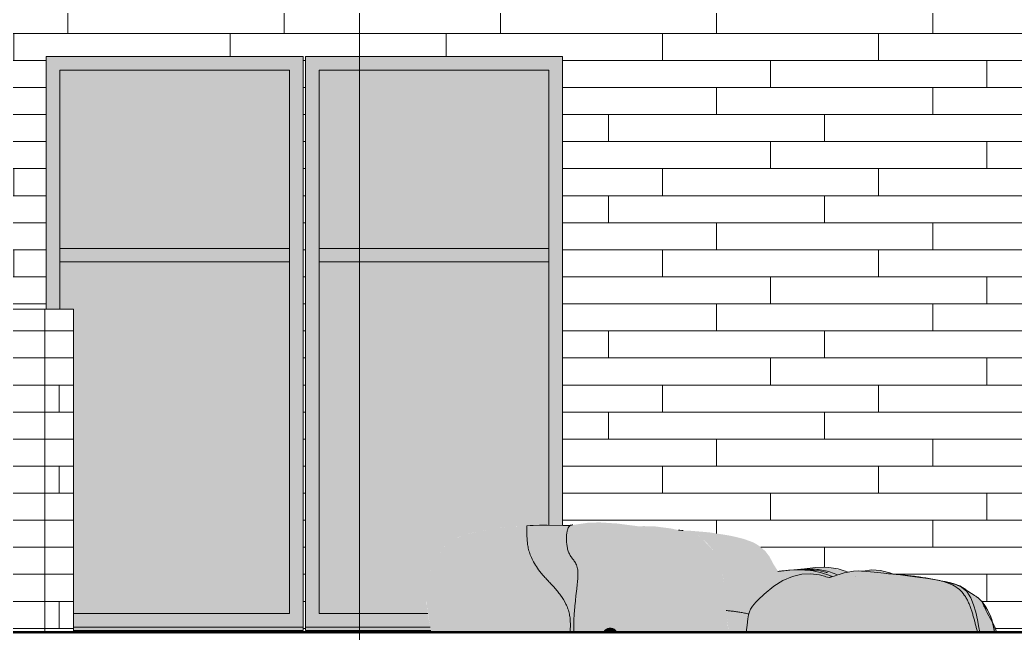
# Model space of a CAD drawing. Header units: inches. Extents: x -4179 to 1631, y -360 to 585.
# Drawn here: x -44.1 to 103.2, y 0.1 to 90.8 of the extents above; entities that cross this region are included whole.
import ezdxf

# ---------------------------------------------------------------- set-up
doc = ezdxf.new("R2010")
doc.units = ezdxf.units.IN
doc.header["$MEASUREMENT"] = 0
for name, color, linetype, lineweight in [('0-5', 10, 'Continuous', 5), ('A-FLOR-6', 133, 'Continuous', 50), ('A-FLOR-PATT-2', 213, 'Continuous', 9), ('A-GLAZ', 151, 'Continuous', 13), ('A-WALL', 113, 'Continuous', 13), ('A-WALL-PATT-1', 251, 'Continuous', 9), ('G-ANNO-SYMB-3', 111, 'Continuous', 9), ('L-SITE', 91, 'Continuous', 9)]:
    doc.layers.add(name, color=color, linetype=linetype, lineweight=lineweight)

# ---------------------------------------------------------------- blocks, each defined once
blk = doc.blocks.new('CTR - 2nd Phase_rvt-2-BUILDING ELEVATION - SOUTH')
at = {"layer": 'A-FLOR-PATT-2'}
h = blk.add_hatch(dxfattribs=at)
h.set_pattern_fill('FP_44', color=256, style=0, pattern_type=2)
h.set_pattern_definition([(0, (0, 0), (24, 24), [24, -24]), (0, (0, 9), (24, 24), [24, -24]), (0, (0, 18), (24, 24), [24, -24]), (90, (3, 21), (-24, 24), [24, -24]), (90, (12, 21), (-24, 24), [24, -24]), (90, (21, 21), (-24, 24), [24, -24])])
h.paths.add_polyline_path([(9891.19, -0.25), (9897.44, -0.21), (9897.39, 0), (12087.19, 0), (12087.19, 0.25), (9891.19, 0.25), (9891.19, -0.21)], flags=0)
at = {"layer": 'A-FLOR-6'}
blk.add_line((12087.19, 0.25), (9891.19, 0.25), dxfattribs=at)
blk = doc.blocks.new('_THE_ WINDOW _ DOOR - Window - 1st Floor-2113398-BUILDING ELEVATION - SOUTH')
at = {"layer": 'A-GLAZ'}
for points in [[(10970.4, 1), (10972.4, 1), (10972.4, 85.37), (10934.38, 85.37), (10934.38, 48), (10936.38, 48), (10936.38, 83.37), (10970.4, 83.37), (10970.4, 3), (10938.44, 3), (10938.44, 1), (10954.84, 1)], [(10970.4, 55), (10970.4, 57), (10936.38, 57), (10936.38, 55), (10942.03, 55)], [(10972.4, 0.5), (10972.4, 0.5), (10972.4, 1), (10938.44, 1), (10938.44, 0.5), (10970.4, 0.5)]]:
    blk.add_hatch(color=256, dxfattribs=at).paths.add_polyline_path(points, flags=0)
h = blk.add_hatch(color=256, dxfattribs=at)
h.paths.add_polyline_path([(10938.44, 3), (10970.4, 3), (10970.4, 55), (10936.38, 55), (10936.38, 48), (10938.44, 48), (10938.44, 5.06)], flags=0)
h.paths.add_polyline_path([(10970.4, 57), (10970.4, 83.37), (10936.38, 83.37), (10936.38, 57), (10944.03, 57)], flags=0)
for p, q in [((10972.4, 85.37), (10934.38, 85.37)), ((10934.38, 85.37), (10934.38, 48)), ((10972.4, 1), (10972.4, 85.37)), ((10936.38, 48), (10936.38, 83.37)), ((10936.38, 83.37), (10970.4, 83.37)), ((10970.4, 83.37), (10970.4, 3)), ((10936.38, 57), (10936.38, 55)), ((10970.4, 57), (10936.38, 57)), ((10970.4, 55), (10970.4, 57)), ((10936.38, 55), (10970.4, 55)), ((10970.4, 3), (10938.44, 3)), ((10938.44, 1), (10972.4, 1)), ((10938.44, 0.5), (10972.4, 0.5)), ((10972.4, 0.5), (10972.4, 1))]:
    blk.add_line(p, q, dxfattribs=at)
blk = doc.blocks.new('_THE_ WINDOW _ DOOR - Window - 1st Floor-V59-BUILDING ELEVATION - SOUTH')
at = {"layer": 'A-GLAZ'}
for points in [[(10972.78, 1), (10991.23, 1.03), (10990.93, 2.66), (10990.83, 3), (10974.78, 3), (10974.78, 83.37), (11008.8, 83.37), (11008.82, 16.05), (11010.8, 16.02), (11010.8, 85.37), (10972.78, 85.37), (10972.78, 22.71)], [(10997.9, 55), (11008.8, 55), (11008.8, 57), (10974.78, 57), (10974.78, 55)], [(10991.32, 0.5), (10991.22, 1), (10972.78, 1), (10972.78, 0.5), (10991.32, 0.5)]]:
    blk.add_hatch(color=256, dxfattribs=at).paths.add_polyline_path(points, flags=0)
h = blk.add_hatch(color=256, dxfattribs=at)
h.paths.add_polyline_path([(10974.78, 3), (10990.87, 3), (10990.77, 3.73), (10990.71, 4.53), (10990.75, 5.78), (10990.95, 7.61), (10991.19, 9.08), (10991.3, 9.43), (10991.61, 10.11), (10992.19, 11.04), (10992.78, 12.14), (10993.35, 12.89), (10994.07, 13.53), (10994.83, 14.02), (10995.4, 14.3), (10996.92, 14.81), (10997.94, 15.06), (10999.17, 15.3), (11001.7, 15.69), (11004.18, 15.9), (11008.36, 16.06), (11008.8, 16.06), (11008.8, 55), (10974.78, 55), (10974.78, 22.71)], flags=0)
h.paths.add_polyline_path([(10990.9, 3), (10990.9, 3), (10990.89, 3.07)], flags=0)
h.paths.add_polyline_path([(10974.78, 57), (11008.8, 57), (11008.8, 83.37), (10974.78, 83.37), (10974.78, 68.55)], flags=0)
for p, q in [((11010.8, 85.37), (10972.78, 85.37)), ((10972.78, 85.37), (10972.78, 1)), ((11010.8, 16.01), (11010.8, 85.37)), ((10974.78, 3), (10974.78, 83.37)), ((10974.78, 83.37), (11008.8, 83.37)), ((11008.8, 83.37), (11008.8, 16.05)), ((10974.78, 57), (10974.78, 55)), ((11008.8, 57), (10974.78, 57)), ((11008.8, 55), (11008.8, 57)), ((10974.78, 55), (11008.8, 55)), ((10990.87, 3), (10974.78, 3)), ((10972.78, 1), (10991.24, 1)), ((10972.78, 1), (10972.78, 0.5)), ((10972.78, 0.5), (10991.32, 0.5))]:
    blk.add_line(p, q, dxfattribs=at)
blk = doc.blocks.new('Simple_Scalable_Rock_Boulder_16017 - Rock-2161546-BUILDING ELEVATION - SOUTH')
at = {"layer": 'L-SITE'}
h = blk.add_hatch(color=256, dxfattribs=at)
h.paths.add_polyline_path([(11038.41, 2.94), (11038.54, 3.39), (11038.68, 3.65), (11038.88, 4), (11039.28, 4.5), (11039.25, 4.41), (11039.49, 4.74), (11040.4, 5.65), (11041.65, 6.72), (11043.11, 7.7), (11043.14, 7.72), (11042.94, 8.66), (11042.66, 9.33), (11042.03, 10.32), (11041.42, 11.47), (11040.84, 12.22), (11040.12, 12.87), (11039.29, 13.4), (11038.79, 13.63), (11037.5, 14.08), (11036.36, 14.36), (11035.28, 14.58), (11032.53, 15.01), (11029.82, 15.24), (11028.54, 15.27), (11028.54, 15.24), (11030.23, 14.82), (11030.87, 14.56), (11031.1, 14.4), (11031.92, 13.7), (11032.8, 12.74), (11034.03, 11.3), (11034.25, 10.77), (11034.36, 10.26), (11034.55, 8.7), (11034.82, 5.73), (11035.05, 3.46), (11037.18, 3.18), (11038.41, 2.94)], flags=0)
h.paths.add_polyline_path([(11013.08, 9.17), (11012.98, 9.79), (11013.05, 9.46), (11013.07, 9.32)], flags=0)
blk.add_hatch(color=256, dxfattribs=at).paths.add_polyline_path([(11028.5, 15.25), (11028.46, 15.28), (11028.44, 15.27)], flags=0)
at = {"layer": 'L-SITE', "flags": 128}
blk.add_lwpolyline([(11028.65, 15.3), (11028.19, 15.34), (11027.97, 15.36)], dxfattribs=at)
at = {"layer": 'L-SITE'}
blk.add_open_spline([(11028.51, 15.26), (11028.52, 15.26), (11028.59, 15.29), (11028.63, 15.3), (11028.65, 15.29)], degree=3, knots=[0.1622101, 0.1622101, 0.1622101, 0.1622101, 0.1818182, 0.2727273, 0.2727273, 0.2727273, 0.2727273], dxfattribs=at)
blk = doc.blocks.new('Simple_Scalable_Rock_Boulder_16017 - Rock-2161004-BUILDING ELEVATION - SOUTH')
at = {"layer": 'L-SITE'}
h = blk.add_hatch(color=256, dxfattribs=at)
h.paths.add_polyline_path([(11043.14, 7.72), (11044.21, 8.25), (11045.72, 8.71), (11046.96, 8.88), (11048.48, 8.79), (11050.08, 8.4), (11050.39, 8.38), (11050.7, 8.47), (11049.97, 8.76), (11049.03, 9.06), (11047.54, 9.35), (11046.18, 9.45), (11044.84, 9.43), (11043.64, 9.33), (11042.72, 9.18), (11043.02, 8.34), (11043.13, 7.79)], flags=0)
h.paths.add_polyline_path([(11051.52, 8.72), (11052.04, 8.85), (11053.01, 9.15), (11052.09, 9.41), (11050.52, 9.8), (11049.27, 9.85), (11048.97, 9.8), (11048.2, 9.78), (11046.81, 9.62), (11046.65, 9.56), (11047.7, 9.57), (11048.7, 9.49), (11049.57, 9.35), (11050.58, 9.08), (11051.52, 8.72)], flags=0)
h.paths.add_polyline_path([(11059.86, 8.83), (11058.39, 9.28), (11057.04, 9.45), (11056.15, 9.42), (11055.59, 9.35), (11055.21, 9.23), (11056.2, 9.18), (11058.54, 8.95), (11059.08, 8.91), (11059.77, 8.84)], flags=0)
blk.add_hatch(color=256, dxfattribs=at).paths.add_polyline_path([(11050.72, 8.46), (11051.16, 8.6), (11051.21, 8.62), (11051.5, 8.73), (11050.88, 8.98), (11049.89, 9.28), (11048.9, 9.47), (11047.7, 9.57), (11046.65, 9.56), (11044.98, 9.47), (11045.43, 9.46), (11047.11, 9.39), (11048.2, 9.24), (11049.5, 8.92), (11050.72, 8.47)], flags=0)
for p, q in [((11042.71, 9.22), (11043.97, 9.37)), ((11044.44, 9.41), (11045.04, 9.47))]:
    blk.add_line(p, q, dxfattribs=at)
at = {"layer": 'L-SITE', "flags": 128}
for points in [[(11043.05, 9.26), (11043.47, 9.32), (11044.44, 9.43), (11047.02, 9.54), (11048.91, 9.32), (11049.74, 9.13), (11049.84, 9.1), (11049.89, 9.08), (11049.94, 9.07), (11049.96, 9.06), (11049.98, 9.06), (11049.98, 9.05), (11049.99, 9.05), (11049.99, 9.05)], [(11043.16, 9.28), (11044.26, 9.4), (11045.43, 9.46), (11046.66, 9.44), (11047.91, 9.3), (11049.16, 9.03), (11050.36, 8.62), (11050.73, 8.47)], [(11045.07, 9.47), (11046.63, 9.64), (11048.24, 9.8), (11049.45, 9.86), (11050.25, 9.83), (11051.6, 9.6), (11052.37, 9.36), (11052.68, 9.26), (11052.95, 9.17), (11053.09, 9.12)], [(11055.11, 9.24), (11055.26, 9.28), (11056.62, 9.46), (11057.9, 9.38), (11059.28, 9.05), (11059.79, 8.83)]]:
    blk.add_lwpolyline(points, dxfattribs=at)
at = {"layer": 'L-SITE'}
for points, knots in [([(11043.78, 9.35), (11043.68, 9.34), (11043.32, 9.31), (11042.96, 9.27), (11042.7, 9.24)], [0.065973, 0.065973, 0.065973, 0.065973, 0.1, 0.187569, 0.187569, 0.187569, 0.187569]), ([(11051.52, 8.73), (11051.44, 8.77), (11051.01, 8.96), (11050.23, 9.22), (11049.21, 9.45), (11048.19, 9.57), (11047.12, 9.6), (11046.39, 9.56), (11045.99, 9.54)], [0.5158043, 0.5158043, 0.5158043, 0.5158043, 0.5333333, 0.6, 0.6666667, 0.7333333, 0.8, 0.8841061, 0.8841061, 0.8841061, 0.8841061])]:
    blk.add_open_spline(points, degree=3, knots=knots, dxfattribs=at)
for points in [[(11042.95, 9.25), (11043.02, 9.26), (11043.09, 9.27), (11043.16, 9.28)], [(11044.06, 9.37), (11044.03, 9.37), (11044, 9.37), (11043.98, 9.37)]]:
    blk.add_open_spline(points, degree=3, dxfattribs=at)
blk = doc.blocks.new('Simple_Scalable_Rock_Boulder_16017 - Rock-V65-BUILDING ELEVATION - SOUTH')
at = {"layer": 'L-SITE'}
h = blk.add_hatch(color=256, dxfattribs=at)
h.paths.add_polyline_path([(10990.86, 3.05), (10990.85, 3.35), (10990.86, 3.1)], flags=0)
h.paths.add_polyline_path([(10991.44, 0.25), (11011.95, 0.25), (11011.96, 1.58), (11011.94, 2.16), (11011.81, 3), (11011.57, 3.8), (11011.13, 4.74), (11010.69, 5.45), (11010.28, 6.02), (11009.56, 6.9), (11007.42, 9.29), (11006.91, 10), (11006.4, 10.86), (11006.04, 11.69), (11005.78, 12.56), (11005.6, 13.64), (11005.54, 14.61), (11005.51, 15.97), (11002.88, 15.8), (11001.11, 15.61), (10998.43, 15.17), (10996.39, 14.66), (10994.95, 14.1), (10994.25, 13.66), (10993.72, 13.24), (10993.13, 12.64), (10992.5, 11.68), (10991.94, 10.64), (10991.56, 10.05), (10991.44, 9.79), (10991.19, 9.06), (10990.95, 7.61), (10990.75, 5.78), (10990.71, 5.41), (10990.74, 4.15), (10990.84, 3.24), (10990.82, 3.59), (10990.92, 2.88), (10991.24, 0.98), (10991.39, 0.25), (10991.43, 0.25)], flags=0)
h.paths.add_polyline_path([(11034.74, 0.25), (11035.43, 0.25), (11035.31, 0.88), (11034.56, 8.47), (11034.41, 10.03), (11034.36, 10.28), (11034.25, 10.77), (11034.06, 11.25), (11033.93, 11.44), (11033.39, 12.07), (11031.39, 14.18), (11030.8, 14.59), (11030.22, 14.82), (11029.52, 15.02), (11026.83, 15.59), (11024.27, 15.92), (11022.72, 15.93), (11022.12, 15.9), (11020.02, 16.17), (11018.91, 16.32), (11016.37, 16.48), (11014.69, 16.45), (11012.08, 16.06), (11011.8, 15.86), (11011.62, 15.56), (11011.49, 15.1), (11011.42, 14.55), (11011.4, 13.97), (11011.46, 13.2), (11011.55, 12.7), (11011.64, 12.33), (11011.83, 11.83), (11012.38, 11), (11012.63, 10.61), (11012.82, 10.28), (11013.04, 9.6), (11013.09, 8.72), (11013.04, 7.85), (11012.49, 1.92), (11012.49, 0.47), (11012.54, 0.25), (11016.88, 0.25), (11017.14, 0.52), (11017.5, 0.75), (11017.98, 0.81), (11018.26, 0.77), (11018.6, 0.52), (11018.74, 0.25), (11034.74, 0.25)], flags=0)
h.paths.add_polyline_path([(10991.02, 3.54), (10991.02, 3.54), (10991.02, 3.74)], flags=0)
for points in [[(11011.95, 0.25), (11012.5, 0.25), (11012.48, 1.6), (11012.57, 3.23), (11012.79, 5.54), (11013.09, 8.52), (11013.05, 9.46), (11012.98, 9.79), (11012.71, 10.48), (11011.69, 12.2), (11011.57, 12.6), (11011.43, 13.41), (11011.4, 14.12), (11011.43, 14.75), (11011.51, 15.22), (11011.6, 15.51), (11011.76, 15.81), (11011.86, 15.93), (11012.05, 16.06), (11011.23, 16.02), (11009.06, 16.04), (11007.47, 16.08), (11005.52, 15.92), (11005.51, 15.84), (11005.59, 13.76), (11005.73, 12.81), (11005.94, 11.97), (11006.26, 11.16), (11006.72, 10.3), (11007.3, 9.44), (11008.18, 8.38), (11010.12, 6.23), (11010.86, 5.2), (11011.17, 4.67), (11011.48, 4.02), (11011.68, 3.45), (11011.87, 2.65), (11011.95, 1.97), (11011.95, 0.32)], [(11017.57, 0.25), (11018.74, 0.29), (11018.51, 0.61), (11018.2, 0.78), (11017.88, 0.83), (11017.47, 0.75), (11016.99, 0.39), (11016.92, 0.25), (11017.5, 0.25)]]:
    blk.add_hatch(color=256, dxfattribs=at).paths.add_polyline_path(points, flags=0)
at = {"layer": 'L-SITE', "flags": 128}
blk.add_lwpolyline([(11005.55, 15.97), (11006, 16.02), (11006.46, 16.05), (11007.4, 16.08), (11008.53, 16.06), (11010.85, 16.01), (11011.08, 16.02), (11011.28, 16.02), (11011.43, 16.03), (11011.56, 16.03), (11011.67, 16.04), (11011.83, 16.05), (11011.95, 16.06), (11012.09, 16.08), (11012.21, 16.1)], dxfattribs=at)
at = {"layer": 'L-SITE'}
for points, knots in [([(11005.55, 15.97), (11005.52, 15.96), (11005.5, 15.92), (11005.51, 15.75), (11005.53, 15.46), (11005.54, 15.04), (11005.54, 14.51), (11005.57, 13.99), (11005.6, 13.55), (11005.66, 13.09), (11005.73, 12.73), (11005.79, 12.48)], [0.2727273, 0.2727273, 0.2727273, 0.2727273, 0.3636364, 0.4545455, 0.5454545, 0.6363636, 0.7272727, 0.8181818, 0.8636364, 0.9090909, 1, 1, 1, 1]), ([(11013.04, 9.6), (11013.01, 9.76), (11012.94, 10.03), (11012.75, 10.47), (11012.52, 10.81), (11012.29, 11.12), (11012.06, 11.42), (11011.86, 11.74), (11011.71, 12.1), (11011.61, 12.39), (11011.53, 12.7), (11011.46, 13.12), (11011.4, 13.66), (11011.39, 14.29), (11011.42, 14.77), (11011.48, 15.11), (11011.54, 15.41), (11011.66, 15.7), (11011.85, 15.95), (11012.08, 16.08), (11012.26, 16.12), (11012.36, 16.12)], [0.0000023, 0.0000023, 0.0000023, 0.0000023, 0.0277778, 0.0555556, 0.1111111, 0.1388889, 0.1666667, 0.2222222, 0.25, 0.2777778, 0.3055556, 0.3333333, 0.3888889, 0.4444444, 0.5, 0.5277778, 0.5555556, 0.6111111, 0.6666667, 0.7222222, 0.7777778, 0.7777778, 0.7777778, 0.7777778]), ([(11005.79, 12.48), (11005.86, 12.22), (11006.02, 11.7), (11006.38, 10.86), (11006.91, 9.96), (11007.51, 9.15), (11008.08, 8.48), (11008.56, 7.97), (11009.05, 7.45), (11009.56, 6.9), (11010.05, 6.33), (11010.68, 5.52), (11011.23, 4.65), (11011.63, 3.69), (11011.85, 2.93), (11011.92, 2.42), (11011.94, 2.16)], [0, 0, 0, 0, 0.105263, 0.210526, 0.315789, 0.421053, 0.473684, 0.526316, 0.578947, 0.631579, 0.684211, 0.736842, 0.842105, 0.894737, 0.947368, 1, 1, 1, 1]), ([(11012.51, 2.39), (11012.52, 2.63), (11012.55, 3.1), (11012.63, 4.04), (11012.72, 4.97), (11012.82, 5.89), (11012.91, 6.57), (11012.98, 7.25), (11013.05, 7.9), (11013.09, 8.53), (11013.1, 9.11), (11013.07, 9.45), (11013.04, 9.6)], [0, 0, 0, 0, 0.090909, 0.181818, 0.363636, 0.454545, 0.545455, 0.636364, 0.727273, 0.818182, 0.909091, 1, 1, 1, 1]), ([(11011.94, 2.16), (11011.96, 1.97), (11011.97, 1.69), (11011.97, 1.3), (11011.97, 1), (11011.96, 0.69), (11011.96, 0.43), (11011.95, 0.28), (11011.95, 0.23)], [0, 0, 0, 0, 0.0555556, 0.0833333, 0.1111111, 0.1388889, 0.1666667, 0.1782068, 0.1782068, 0.1782068, 0.1782068]), ([(11012.5, 0.25), (11012.49, 0.36), (11012.48, 0.63), (11012.48, 1.01), (11012.48, 1.39), (11012.49, 1.73), (11012.5, 2.06), (11012.51, 2.28), (11012.51, 2.39)], [0.5679071, 0.5679071, 0.5679071, 0.5679071, 0.6363636, 0.7272727, 0.7954545, 0.8636364, 0.9318182, 0.9999997, 0.9999997, 0.9999997, 0.9999997]), ([(11018.74, 0.29), (11018.73, 0.31), (11018.72, 0.36), (11018.67, 0.45), (11018.59, 0.57), (11018.44, 0.69), (11018.29, 0.76), (11018.17, 0.8), (11018.08, 0.81), (11017.98, 0.82), (11017.88, 0.83), (11017.78, 0.82), (11017.69, 0.81), (11017.58, 0.79), (11017.48, 0.75), (11017.36, 0.7), (11017.23, 0.62), (11017.12, 0.53), (11017.04, 0.45), (11016.96, 0.37), (11016.91, 0.31), (11016.88, 0.27), (11016.87, 0.25)], [-0.5652174, -0.5652174, -0.5652174, -0.5652174, -0.5543478, -0.5434783, -0.5217391, -0.5, -0.4782609, -0.4673913, -0.4565217, -0.4456522, -0.4347826, -0.423913, -0.4130435, -0.4021739, -0.3913043, -0.3804348, -0.3695652, -0.3586957, -0.3478261, -0.3369565, -0.326087, -0.3204599, -0.3204599, -0.3204599, -0.3204599])]:
    blk.add_open_spline(points, degree=3, knots=knots, dxfattribs=at)
blk = doc.blocks.new('Simple_Scalable_Rock_Boulder_16017 - Rock-V66-BUILDING ELEVATION - SOUTH')
at = {"layer": 'L-SITE'}
blk.add_hatch(color=256, dxfattribs=at).paths.add_polyline_path([(11038.21, 0.25), (11072.24, 0.25), (11071.36, 3.45), (11071.2, 3.88), (11070.72, 4.98), (11070.25, 5.78), (11069.46, 6.61), (11068.51, 7.23), (11067.78, 7.57), (11068.62, 7.39), (11069.26, 7.18), (11070.01, 6.79), (11070.73, 6.14), (11071.33, 5.16), (11071.77, 3.94), (11072.11, 2.58), (11072.66, 0.25), (11075.05, 0.29), (11074.65, 1.31), (11074.25, 2.27), (11074.16, 2.58), (11073.78, 3.41), (11072.92, 4.76), (11072.29, 5.36), (11069.45, 7.16), (11068.62, 7.46), (11067.13, 7.78), (11064.92, 8.21), (11062.73, 8.53), (11060.64, 8.76), (11054.54, 9.29), (11053.58, 9.23), (11053.19, 9.15), (11051.85, 8.82), (11051.58, 8.74), (11050.3, 8.36), (11049.71, 8.47), (11048.39, 8.81), (11047.33, 8.88), (11046.15, 8.78), (11045.22, 8.6), (11043.38, 7.85), (11042.38, 7.26), (11040.83, 6.03), (11040.15, 5.42), (11039.31, 4.5), (11039.27, 4.5), (11038.94, 4.08), (11038.71, 3.71), (11038.4, 2.88), (11038.24, 1.98), (11038.07, 0.25), (11038.17, 0.25)], flags=0)
h = blk.add_hatch(color=256, dxfattribs=at)
h.paths.add_polyline_path([(11070.27, 6.57), (11069.75, 6.95), (11069.76, 6.91), (11070.22, 6.61)], flags=0)
h.paths.add_polyline_path([(11072.25, 0.25), (11072.58, 0.25), (11071.86, 3.62), (11071.53, 4.65), (11071.14, 5.52), (11070.58, 6.32), (11070.05, 6.71), (11069.37, 7.12), (11068.7, 7.37), (11067.78, 7.56), (11067.5, 7.65), (11068.18, 7.37), (11068.7, 7.11), (11069.6, 6.48), (11070.37, 5.6), (11070.98, 4.45), (11071.4, 3.31), (11071.92, 1.46), (11072.24, 0.25)], flags=0)
blk.add_line((11068.18, 7.5), (11067.67, 7.59), dxfattribs=at)
at = {"layer": 'L-SITE', "flags": 128}
for points in [[(11059.68, 8.84), (11057.49, 9.07), (11055.88, 9.24), (11054.67, 9.3), (11053.87, 9.27), (11052.52, 9.03), (11051.75, 8.8), (11051.44, 8.69), (11051.17, 8.6), (11051, 8.55), (11050.76, 8.47), (11050.58, 8.42), (11050.51, 8.4), (11050.45, 8.38), (11050.35, 8.36), (11050.28, 8.35), (11049.79, 8.45), (11049.6, 8.51), (11049.39, 8.57), (11048.86, 8.72), (11047.5, 8.9), (11046.22, 8.81), (11044.84, 8.49), (11043.44, 7.89), (11042.09, 7.05), (11040.66, 5.89), (11039.77, 5.05), (11039.41, 4.68), (11038.92, 4.08), (11038.65, 3.64), (11038.47, 3.24), (11038.36, 2.79), (11038.26, 2.22), (11038.15, 1.27), (11038, 0.25)], [(11060.64, 8.76), (11059.68, 8.87), (11059.15, 8.89)], [(11060.37, 8.78), (11059.86, 8.83), (11059.75, 8.84)], [(11054.14, 8.49), (11054.14, 8.49), (11054.13, 8.49)], [(11070.82, 6.26), (11070.81, 6.27), (11070.79, 6.29), (11070.76, 6.31), (11070.74, 6.34), (11070.7, 6.37), (11070.67, 6.4), (11070.6, 6.46), (11070.53, 6.51), (11070.47, 6.56), (11070.36, 6.65), (11070.25, 6.73), (11070.04, 6.87), (11069.63, 7.1), (11068.78, 7.42), (11068.31, 7.53), (11067.46, 7.73), (11066.8, 7.86), (11066.07, 7.99), (11065.17, 8.13), (11064.55, 8.22), (11063.69, 8.35), (11062.21, 8.55), (11060.15, 8.81)], [(11067.82, 7.54), (11067.79, 7.55), (11067.7, 7.58)], [(11070.66, 6.25), (11069.88, 6.9), (11069.03, 7.28), (11068.18, 7.5)], [(11074.75, 0.25), (11074.4, 1.95), (11074.16, 2.63), (11073.87, 3.25), (11073.71, 3.56), (11073.52, 3.89), (11073.32, 4.21), (11072.99, 4.69), (11072.41, 5.28), (11072.36, 5.32), (11072.3, 5.36), (11072.24, 5.4), (11072.18, 5.45), (11072.11, 5.49), (11071.97, 5.59), (11071.81, 5.69), (11071.6, 5.82), (11071.34, 5.98), (11070.81, 6.31), (11070.51, 6.51)], [(11072.58, 0.24), (11072.44, 0.94), (11072.22, 2.07), (11071.98, 3.2), (11071.67, 4.3), (11071.26, 5.35), (11070.66, 6.25)], [(11075.06, 0.25), (11075.01, 0.45), (11074.81, 1.02), (11074.71, 1.24), (11074.21, 2.11), (11073.69, 3.1), (11073.52, 3.42), (11073.35, 3.78), (11073.31, 3.87), (11073.26, 3.97), (11073.22, 4.05), (11073.19, 4.11), (11073.17, 4.16), (11073.14, 4.22), (11072.86, 4.85), (11073.59, 3.77), (11073.71, 3.55), (11073.94, 3.13), (11074.09, 2.78), (11074.35, 2.11), (11074.69, 0.7), (11074.74, 0.25)]]:
    blk.add_lwpolyline(points, dxfattribs=at)
at = {"layer": 'L-SITE'}
blk.add_open_spline([(11058.82, 8.92), (11059.13, 8.89), (11059.44, 8.87), (11059.75, 8.84)], degree=3, dxfattribs=at)
for points, knots in [([(11059.75, 8.84), (11060.05, 8.81), (11060.64, 8.76), (11061.53, 8.67), (11062.44, 8.57), (11063.37, 8.45), (11064.33, 8.31), (11065.34, 8.14), (11066.39, 7.95), (11067.47, 7.68), (11068.53, 7.27), (11069.19, 6.85), (11069.5, 6.59)], [0, 0, 0, 0, 0.1, 0.2, 0.3, 0.4, 0.5, 0.6, 0.7, 0.8, 0.9, 0.9999991, 0.9999991, 0.9999991, 0.9999991]), ([(11069.5, 6.59), (11069.8, 6.34), (11070.19, 5.92), (11070.56, 5.34), (11070.74, 4.99), (11070.87, 4.72), (11070.99, 4.45), (11071.1, 4.18), (11071.21, 3.91), (11071.3, 3.62), (11071.4, 3.34), (11071.49, 3.05), (11071.57, 2.76), (11071.65, 2.47), (11071.73, 2.19), (11071.81, 1.91), (11071.88, 1.64), (11071.95, 1.35), (11072.02, 1.06), (11072.12, 0.7), (11072.19, 0.43), (11072.24, 0.25)], [0, 0, 0, 0, 0.1, 0.15, 0.175, 0.2, 0.225, 0.25, 0.275, 0.3, 0.325, 0.35, 0.375, 0.4, 0.425, 0.45, 0.475, 0.5, 0.525, 0.55, 0.5965143, 0.5965143, 0.5965143, 0.5965143])]:
    blk.add_open_spline(points, degree=3, knots=knots, dxfattribs=at)
blk = doc.blocks.new('Simple_Scalable_Rock_Boulder_16017 - Rock-2161203-BUILDING ELEVATION - SOUTH')
at = {"layer": 'L-SITE'}
blk.add_hatch(color=256, dxfattribs=at).paths.add_polyline_path([(11036.15, 0.25), (11038.01, 0.25), (11038.38, 2.95), (11037.66, 3.09), (11036.33, 3.3), (11035.04, 3.46), (11035.39, 0.39), (11035.47, 0.25), (11036.11, 0.25)], flags=0)
blk.add_open_spline([(11035.04, 3.46), (11035.24, 3.44), (11035.64, 3.4), (11036.26, 3.32), (11036.9, 3.22), (11037.56, 3.11), (11038.08, 3.02), (11038.36, 2.96), (11038.41, 2.94)], degree=3, knots=[0.2, 0.2, 0.2, 0.2, 0.3, 0.4, 0.5, 0.6, 0.7, 0.7221366, 0.7221366, 0.7221366, 0.7221366], dxfattribs=at)

msp = doc.modelspace()

# ---------------------------------------------------------------- hatches: boundary and pattern name
at = {"layer": 'A-WALL-PATT-1'}
h = msp.add_hatch(dxfattribs=at)
h.set_pattern_fill('FP_77', color=256, style=0, pattern_type=2)
h.set_pattern_definition([(0, (306.968, 0.8), (0, 4), []), (90, (306.968, 0.8), (-8, 8), [4, -28]), (90, (322.968, 4.8), (-8, 8), [4, -28])])
h.paths.add_polyline_path([(66.9102, 11.2882), (67.4005, 10.3202), (66.9314, 11.2463)], flags=0)
h.paths.add_polyline_path([(-153.1448, 0.25), (-124.8381, 0.25), (-124.3448, 18.8295), (-125.4817, 23), (-126.3448, 23), (-127.2147, 28), (-128.8304, 31), (-127.8304, 30.5), (-126.2147, 28), (-126.067, 27.1508), (-123.3448, 18.8295), (-121.8448, 19.4798), (-117.2448, 19.6639), (-117.2448, 48), (-40.2573, 48), (-40.2573, 85.375), (-2.2323, 85.375), (-2.2323, 0.5), (-36.1948, 0.5), (-36.1948, 0.25), (16.7266, 0.2559), (16.6637, 0.5), (-1.8573, 0.5118), (-1.8573, 85.375), (36.1677, 85.375), (36.1677, 16.0087), (37.4542, 16.0681), (38.0847, 16.1611), (40.4909, 16.4787), (42.3385, 16.4399), (44.984, 16.2369), (47.0562, 15.9457), (47.6161, 15.8807), (48.322, 15.9587), (50.2288, 15.8765), (52.9499, 15.4392), (53.9281, 15.2753), (54.0886, 15.291), (56.805, 15.1197), (58.5691, 14.9217), (61.2385, 14.4722), (63.1984, 13.9801), (64.5892, 13.4338), (65.3562, 12.9602), (65.8417, 12.5701), (66.4721, 11.9117), (67.0128, 11.0826), (67.6098, 9.969), (67.8946, 9.5292), (68.1416, 9.2386), (68.7032, 9.2903), (71.1616, 9.532), (71.7008, 9.5768), (75.1412, 9.8494), (76.1103, 9.7676), (77.4632, 9.4057), (77.8975, 9.3063), (78.4567, 9.1225), (78.963, 9.2354), (80.2539, 9.2821), (80.5027, 9.2367), (81.54, 9.4237), (82.0146, 9.4525), (82.9176, 9.3963), (83.9326, 9.2392), (84.4873, 9.0787), (85.2244, 8.8279), (88.2716, 8.5028), (90.3676, 8.1927), (92.0456, 7.8764), (94.2721, 7.3651), (94.9743, 7.0895), (95.4407, 6.8146), (97.972, 5.0902), (98.4772, 4.5126), (98.9885, 3.6973), (99.4513, 2.7646), (99.63, 2.217), (99.695, 2.0227), (99.8004, 1.7805), (99.9011, 1.5518), (100.1015, 1.1214), (100.4891, 0.25), (109.9084, 0.2603), (110.4015, 18.8295), (109.2646, 23), (108.4015, 23), (107.5315, 28), (105.9159, 31), (106.9159, 30.5), (108.5315, 28), (108.6793, 27.1508), (111.4015, 18.8295), (112.9015, 19.4798), (119.7495, 19.7538), (118.8646, 23), (118.0015, 23), (117.1315, 28), (115.5159, 31), (116.5159, 30.5), (118.1315, 28), (118.2793, 27.1508), (120.6868, 19.7913), (125.9015, 20), (127.538, 19.6813), (135.5015, 20), (137.4015, 19.63), (137.4015, 20), (138.4015, 19.7778), (138.4015, 20), (142.9015, 19), (146.4873, 19), (146.4873, 23), (137.4015, 23), (137.4015, 24), (123.9015, 24), (123.9015, 26), (137.4015, 26), (137.4015, 28), (137.9015, 30.5), (141.9015, 31), (163.5015, 31), (167.5015, 30.5), (168.0015, 28), (168.0015, 26), (181.5015, 26), (181.5015, 24), (168.0015, 24), (168.0015, 23), (158.9157, 23), (158.9157, 19), (162.5015, 19), (167.0015, 20), (167.0015, 19.7778), (168.0015, 20), (168.0015, 19.63), (169.9015, 20), (170.9015, 19.96), (177.8649, 19.6813), (179.5015, 20), (180.5015, 19.96), (184.7212, 19.8069), (185.7052, 22.8149), (185.7052, 48), (189.9552, 48), (189.9552, 55.0556), (173.7649, 50.7957), (172.3476, 52.9487), (172.1276, 52.8908), (173.5015, 50.767), (131.9201, 50.7957), (133.2754, 52.8908), (133.0554, 52.9487), (131.638, 50.7957), (109.0106, 56.7493), (118.5015, 61.3252), (118.5015, 61.4171), (108.9015, 56.8187), (108.9015, 65.2384), (147.9015, 75.5), (152.7015, 74.249), (157.5015, 75.5), (189.9552, 67.0419), (189.9552, 101.375), (302.6552, 101.375), (302.6552, 108.375), (273.0052, 108.375), (273.0052, 109.75), (-123.4948, 109.75), (-123.4948, 108.375), (-153.1448, 108.375), (-153.1448, 85.375), (-152.6448, 85.375), (-152.6448, 1), (-153.1448, 1), (-153.1448, 0.5)], flags=0)
h.paths.add_polyline_path([(166.9948, 0.25), (166.9788, 0.8556), (160.8485, 5.5), (158.2753, 5.5), (158.4015, 1.0812), (158.5081, 1), (158.5081, 0.25), (166.5015, 0.25)], flags=0)
h.paths.add_polyline_path([(167.4015, 0.25), (167.714, 0.25), (167.6296, 0.3625), (167.0015, 0.8384), (167.0015, 0.25)], flags=0)
h.paths.add_polyline_path([(156.7944, 0.25), (157.3948, 0.25), (157.3788, 0.8556), (152.7015, 4.3992), (148.0242, 0.8556), (148.0081, 0.25), (152.4297, 0.25)], flags=0)
h.paths.add_polyline_path([(158.1781, 0.25), (157.4015, 0.8384), (157.4015, 0.25), (157.9015, 0.25)], flags=0)
h.paths.add_polyline_path([(147.5015, 0.25), (148.0015, 0.25), (148.0015, 0.8384), (147.2249, 0.25)], flags=0)
h.paths.add_polyline_path([(145.7526, 0.25), (146.8949, 0.25), (146.8949, 1), (147.0038, 1.0829), (147.1277, 5.5), (144.5545, 5.5), (138.4242, 0.8556), (138.4081, 0.25), (139.0015, 0.25)], flags=0)
h.paths.add_polyline_path([(137.9015, 0.25), (138.4015, 0.25), (138.4015, 0.8384), (137.689, 0.25)], flags=0)
h.paths.add_polyline_path([(121.0015, 1), (127.4015, 1), (128.4015, 2.5), (125.1841, 18.5871), (122.5015, 18.4798), (120.9778, 17.9844), (120.5015, 1)], flags=0)
h.paths.add_polyline_path([(111.4015, 1), (119.528, 1), (119.9997, 18.7638), (112.9015, 18.4798), (111.3778, 17.9844), (110.9015, 1)], flags=0)
h.paths.add_polyline_path([(-123.3448, 1), (-117.2448, 1), (-117.2448, 18.6639), (-121.8448, 18.4798), (-123.3685, 17.9844), (-123.8448, 1)], flags=0)
h.paths.add_polyline_path([(128.6515, 1), (137.0015, 1), (137.419, 1.6263), (137.5122, 4.9466), (134.7078, 18.9682), (128.4786, 18.719), (129.3161, 17.065), (128.0316, 18.5852), (127.538, 18.6813), (126.1766, 18.5852), (129.4015, 2), (128.7075, 1.0746)], flags=0)
h.paths.add_polyline_path([(168.4015, 1), (176.7515, 1), (176.0015, 2), (179.2344, 18.6265), (177.8649, 18.6813), (177.3714, 18.5852), (176.0869, 17.065), (176.9244, 18.719), (170.6951, 18.9682), (167.8908, 4.9466), (168.0015, 1.6), (168.1081, 1.4401)], flags=0)
h.paths.add_polyline_path([(184.9015, 1), (184.4015, 17.9921), (182.9015, 18.4798), (180.2189, 18.5871), (177.0015, 2.5), (178.0015, 1), (184.4015, 1)], flags=0)
h.paths.add_polyline_path([(147.0308, 1.1035), (148.0256, 1.8611), (148.1277, 5.5), (147.1475, 5.5)], flags=0)
h.paths.add_polyline_path([(158.3722, 1.1035), (158.2554, 5.5), (157.2753, 5.5), (157.4015, 1.8427), (158.2086, 1.2281)], flags=0)
h.paths.add_polyline_path([(137.4457, 1.6664), (138.0015, 2.5), (137.5304, 4.8554), (137.4546, 2)], flags=0)
h.paths.add_polyline_path([(167.9572, 1.6664), (167.8726, 4.8554), (167.4015, 2.5), (167.9015, 1.75)], flags=0)
h.paths.add_polyline_path([(148.0514, 1.8807), (152.0284, 4.9091), (151.2485, 5.5), (148.1475, 5.5)], flags=0)
h.paths.add_polyline_path([(157.3515, 1.8807), (157.2554, 5.5), (154.1545, 5.5), (153.3746, 4.9091), (156.9015, 2.2234)], flags=0)
h.paths.add_polyline_path([(138.9507, 2.2609), (143.2043, 5.5), (138.5475, 5.5), (138.5203, 4.4746), (138.9043, 2.5)], flags=0)
h.paths.add_polyline_path([(166.4522, 2.2609), (166.8827, 4.4746), (166.8554, 5.5), (162.1987, 5.5), (166.4015, 2.2996)], flags=0)
h.paths.add_polyline_path([(166.9013, 4.5707), (167.082, 5.5), (166.8753, 5.5)], flags=0)
h.paths.add_polyline_path([(138.5016, 4.5707), (138.5277, 5.5), (138.3209, 5.5), (138.4015, 5.0857)], flags=0)
h.paths.add_polyline_path([(152.7015, 5.4217), (152.8043, 5.5), (152.5987, 5.5)], flags=0)
h.paths.add_polyline_path([(147.0015, 6.5), (147.1557, 6.5), (147.1835, 7.4918), (145.8744, 6.5), (146.8949, 6.5)], flags=0)
h.paths.add_polyline_path([(158.2472, 6.5), (159.5285, 6.5), (158.2194, 7.4918)], flags=0)
h.paths.add_polyline_path([(160.8855, 6.5), (166.8289, 6.5), (166.5465, 17.1355), (166.5452, 17.1817), (166.4869, 17.8114), (163.5015, 17.065), (158.9157, 17.065), (158.9157, 8), (159.5723, 7.5)], flags=0)
h.paths.add_polyline_path([(157.4015, 6.5), (158.2289, 6.5), (157.9483, 17.065), (156.951, 17.065), (157.2472, 6.5)], flags=0)
h.paths.add_polyline_path([(147.5015, 6.5), (148.1557, 6.5), (148.452, 17.065), (147.4546, 17.065), (147.1944, 6.5)], flags=0)
h.paths.add_polyline_path([(148.1741, 6.5), (149.9285, 6.5), (148.6086, 7.5), (148.6086, 17.065), (148.4546, 17.065), (148.1928, 7.206)], flags=0)
h.paths.add_polyline_path([(151.2855, 6.5), (154.1175, 6.5), (156.0873, 8), (156.0873, 17.065), (149.3157, 17.065), (149.3157, 8), (149.9723, 7.5)], flags=0)
h.paths.add_polyline_path([(167.2765, 6.5), (167.7625, 8.9996), (167.5015, 18.065), (167.2496, 17.9677), (166.5489, 17.1384), (166.8472, 6.5), (167.0015, 6.5)], flags=0)
h.paths.add_polyline_path([(156.7944, 6.5), (157.2289, 6.5), (156.9483, 17.065), (156.7944, 17.065), (156.7944, 7.5), (155.4744, 6.5), (156.0873, 6.5)], flags=0)
h.paths.add_polyline_path([(144.5175, 6.5), (146.4873, 8), (146.4873, 17.065), (141.9015, 17.065), (138.8747, 17.8217), (138.8577, 17.1817), (138.8565, 17.1355), (138.5741, 6.5), (139.0015, 6.5)], flags=0)
h.paths.add_polyline_path([(138.1265, 6.5), (138.5557, 6.5), (138.8541, 17.1384), (138.1165, 18.0113), (137.9015, 18.065), (137.8811, 18.0624), (137.6405, 8.9996), (138.0015, 7.1429)], flags=0)
h.paths.add_polyline_path([(94.0898, 7.3274), (93.3821, 7.5094), (93.9817, 7.3545), (94.0683, 7.3328)], flags=0)
h.paths.add_polyline_path([(185.7052, 7.3906), (185.7052, 18.7518), (185.4032, 18.7638), (185.6028, 11.2463)], flags=0)
h.paths.add_polyline_path([(158.2086, 7.8784), (158.2086, 17.065), (157.951, 17.065), (158.2052, 8)], flags=0)
h.paths.add_polyline_path([(147.1944, 7.8785), (147.452, 17.065), (147.1944, 17.065), (147.1944, 8)], flags=0)
h.paths.add_polyline_path([(76.5214, 8.5993), (76.4811, 8.6213), (76.4652, 8.6207)], flags=0)
h.paths.add_polyline_path([(76.5515, 8.6091), (76.5229, 8.6213), (76.5234, 8.6207)], flags=0)
h.paths.add_polyline_path([(167.7753, 9.0654), (169.6994, 18.9607), (167.7714, 18.5852), (167.6096, 18.3938), (167.5229, 18.065), (167.7141, 11.2463)], flags=0)
h.paths.add_polyline_path([(137.6277, 9.0654), (137.8817, 18.1251), (137.7207, 18.4798), (137.6316, 18.5852), (135.7036, 18.9606), (137.4015, 10.2286)], flags=0)
h.paths.add_polyline_path([(138.8554, 17.1864), (138.8434, 17.8295), (138.4896, 17.918), (138.5338, 17.8295)], flags=0)
h.paths.add_polyline_path([(166.5476, 17.1864), (166.9134, 17.918), (166.5297, 17.8221), (166.5314, 17.763)], flags=0)
h.paths.add_polyline_path([(152.5015, 19), (152.9015, 19), (156.0873, 19.708), (156.0873, 23), (149.3157, 23), (149.3157, 19.708), (152.4297, 19.016)], flags=0)
h.paths.add_polyline_path([(185.7052, 19.7518), (185.7052, 19.9438), (185.6535, 19.7538)], flags=0)
h.paths.add_polyline_path([(148.0015, 19.7778), (148.0015, 20), (148.6086, 19.8651), (148.6086, 23), (147.1944, 23), (147.1944, 19.9571), (147.5015, 19.8889)], flags=0)
h.paths.add_polyline_path([(157.4015, 19.7778), (158.2086, 20), (158.2086, 23), (156.7944, 23), (156.7944, 19.8651), (157.4015, 20)], flags=0)
h.paths.add_polyline_path([(-86.8448, 75.5), (-60.274, 68.5494), (-70.8448, 71.3068)], flags=0)
h.paths.add_polyline_path([(-70.8448, 50.767), (-102.8262, 50.7957), (-89.6162, 71.2901), (-103.1082, 50.7957), (-125.7356, 56.7493), (-101.3552, 68.5494), (-125.8448, 56.8187), (-125.8448, 65.2384), (-86.8448, 75.5), (-47.8448, 65.2384), (-47.8448, 56.8187), (-72.4284, 68.5494), (-47.9539, 56.7493), (-70.5813, 50.7957), (-84.1214, 71.2901), (-70.8633, 50.7957)], flags=0)
h.paths.add_polyline_path([(189.9552, 59.8529), (189.9552, 59.9544), (186.9015, 61.4171), (186.9015, 61.3252)], flags=0)
h.paths.add_polyline_path([(189.9552, 66.9609), (189.9552, 66.9947), (186.9015, 67.7643)], flags=0)
h.paths.add_polyline_path([(152.7015, 68.0801), (152.7435, 68.145), (152.7015, 68.2088), (152.6595, 68.145)], flags=0)
h.paths.add_polyline_path([(161.9654, 68.7193), (161.9231, 68.7835), (161.8529, 68.7735)], flags=0)
h.paths.add_polyline_path([(136.3896, 69.9857), (136.6067, 70.0544), (136.445, 70.0122)], flags=0)
h = msp.add_hatch(dxfattribs=at)
h.set_pattern_fill('FP_92', color=256, style=0, pattern_type=2)
h.set_pattern_definition([(0, (-117.245, 0.8), (0, 4), []), (90, (-117.245, 0.8), (-8, 8), [4, -28]), (90, (-101.245, 4.8), (-8, 8), [4, -28])])
h.paths.add_polyline_path([(-40.4448, 0.25), (-40.4448, 48), (-117.2448, 48), (-117.2448, 0.25), (-40.8448, 0.25)], flags=0)
h = msp.add_hatch(dxfattribs=at)
h.set_pattern_fill('FP_94', color=256, style=0, pattern_type=2)
h.set_pattern_definition([(0, (-38.32, 0.8), (0, 4), []), (90, (-38.32, 0.8), (-8, 8), [4, -28]), (90, (-22.32, 4.8), (-8, 8), [4, -28])])
h.paths.add_polyline_path([(-40.4448, 0.25), (-36.1948, 0.25), (-36.1948, 48), (-40.4448, 48), (-40.4448, 0.4921)], flags=0)

# ---------------------------------------------------------------- linework, layer by layer
at = {"layer": 'A-WALL'}
for p, q in [((-36.1948, 48), (-117.2448, 48)), ((-40.4448, 0.25), (-40.4448, 48)), ((-36.1948, 48), (-36.1948, 0.25)), ((-2.2323, 0.5), (-36.1948, 0.5)), ((-2.2323, 1), (-2.2323, 0.5)), ((-1.8573, 0.5), (-1.8573, 1)), ((16.684, 0.5), (-1.8573, 0.5))]:
    msp.add_line(p, q, dxfattribs=at)
at = {"layer": 'G-ANNO-SYMB-3'}
msp.add_line((6.1042, 526.9531), (6.1042, -206.4923), dxfattribs=at)

# ---------------------------------------------------------------- block references
at = {"layer": '0-5'}
msp.add_blockref('CTR - 2nd Phase_rvt-2-BUILDING ELEVATION - SOUTH', (-10974.6342, 0), dxfattribs=at)
at = {"layer": 'A-GLAZ'}
for name in ['_THE_ WINDOW _ DOOR - Window - 1st Floor-2113398-BUILDING ELEVATION - SOUTH', '_THE_ WINDOW _ DOOR - Window - 1st Floor-V59-BUILDING ELEVATION - SOUTH']:
    msp.add_blockref(name, (-10974.6342, 0), dxfattribs=at)
at = {"layer": 'L-SITE'}
for name in ['Simple_Scalable_Rock_Boulder_16017 - Rock-V65-BUILDING ELEVATION - SOUTH', 'Simple_Scalable_Rock_Boulder_16017 - Rock-2161546-BUILDING ELEVATION - SOUTH', 'Simple_Scalable_Rock_Boulder_16017 - Rock-V66-BUILDING ELEVATION - SOUTH', 'Simple_Scalable_Rock_Boulder_16017 - Rock-2161004-BUILDING ELEVATION - SOUTH', 'Simple_Scalable_Rock_Boulder_16017 - Rock-2161203-BUILDING ELEVATION - SOUTH']:
    msp.add_blockref(name, (-10974.6342, 0), dxfattribs=at)

doc.saveas('drawing.dxf')
